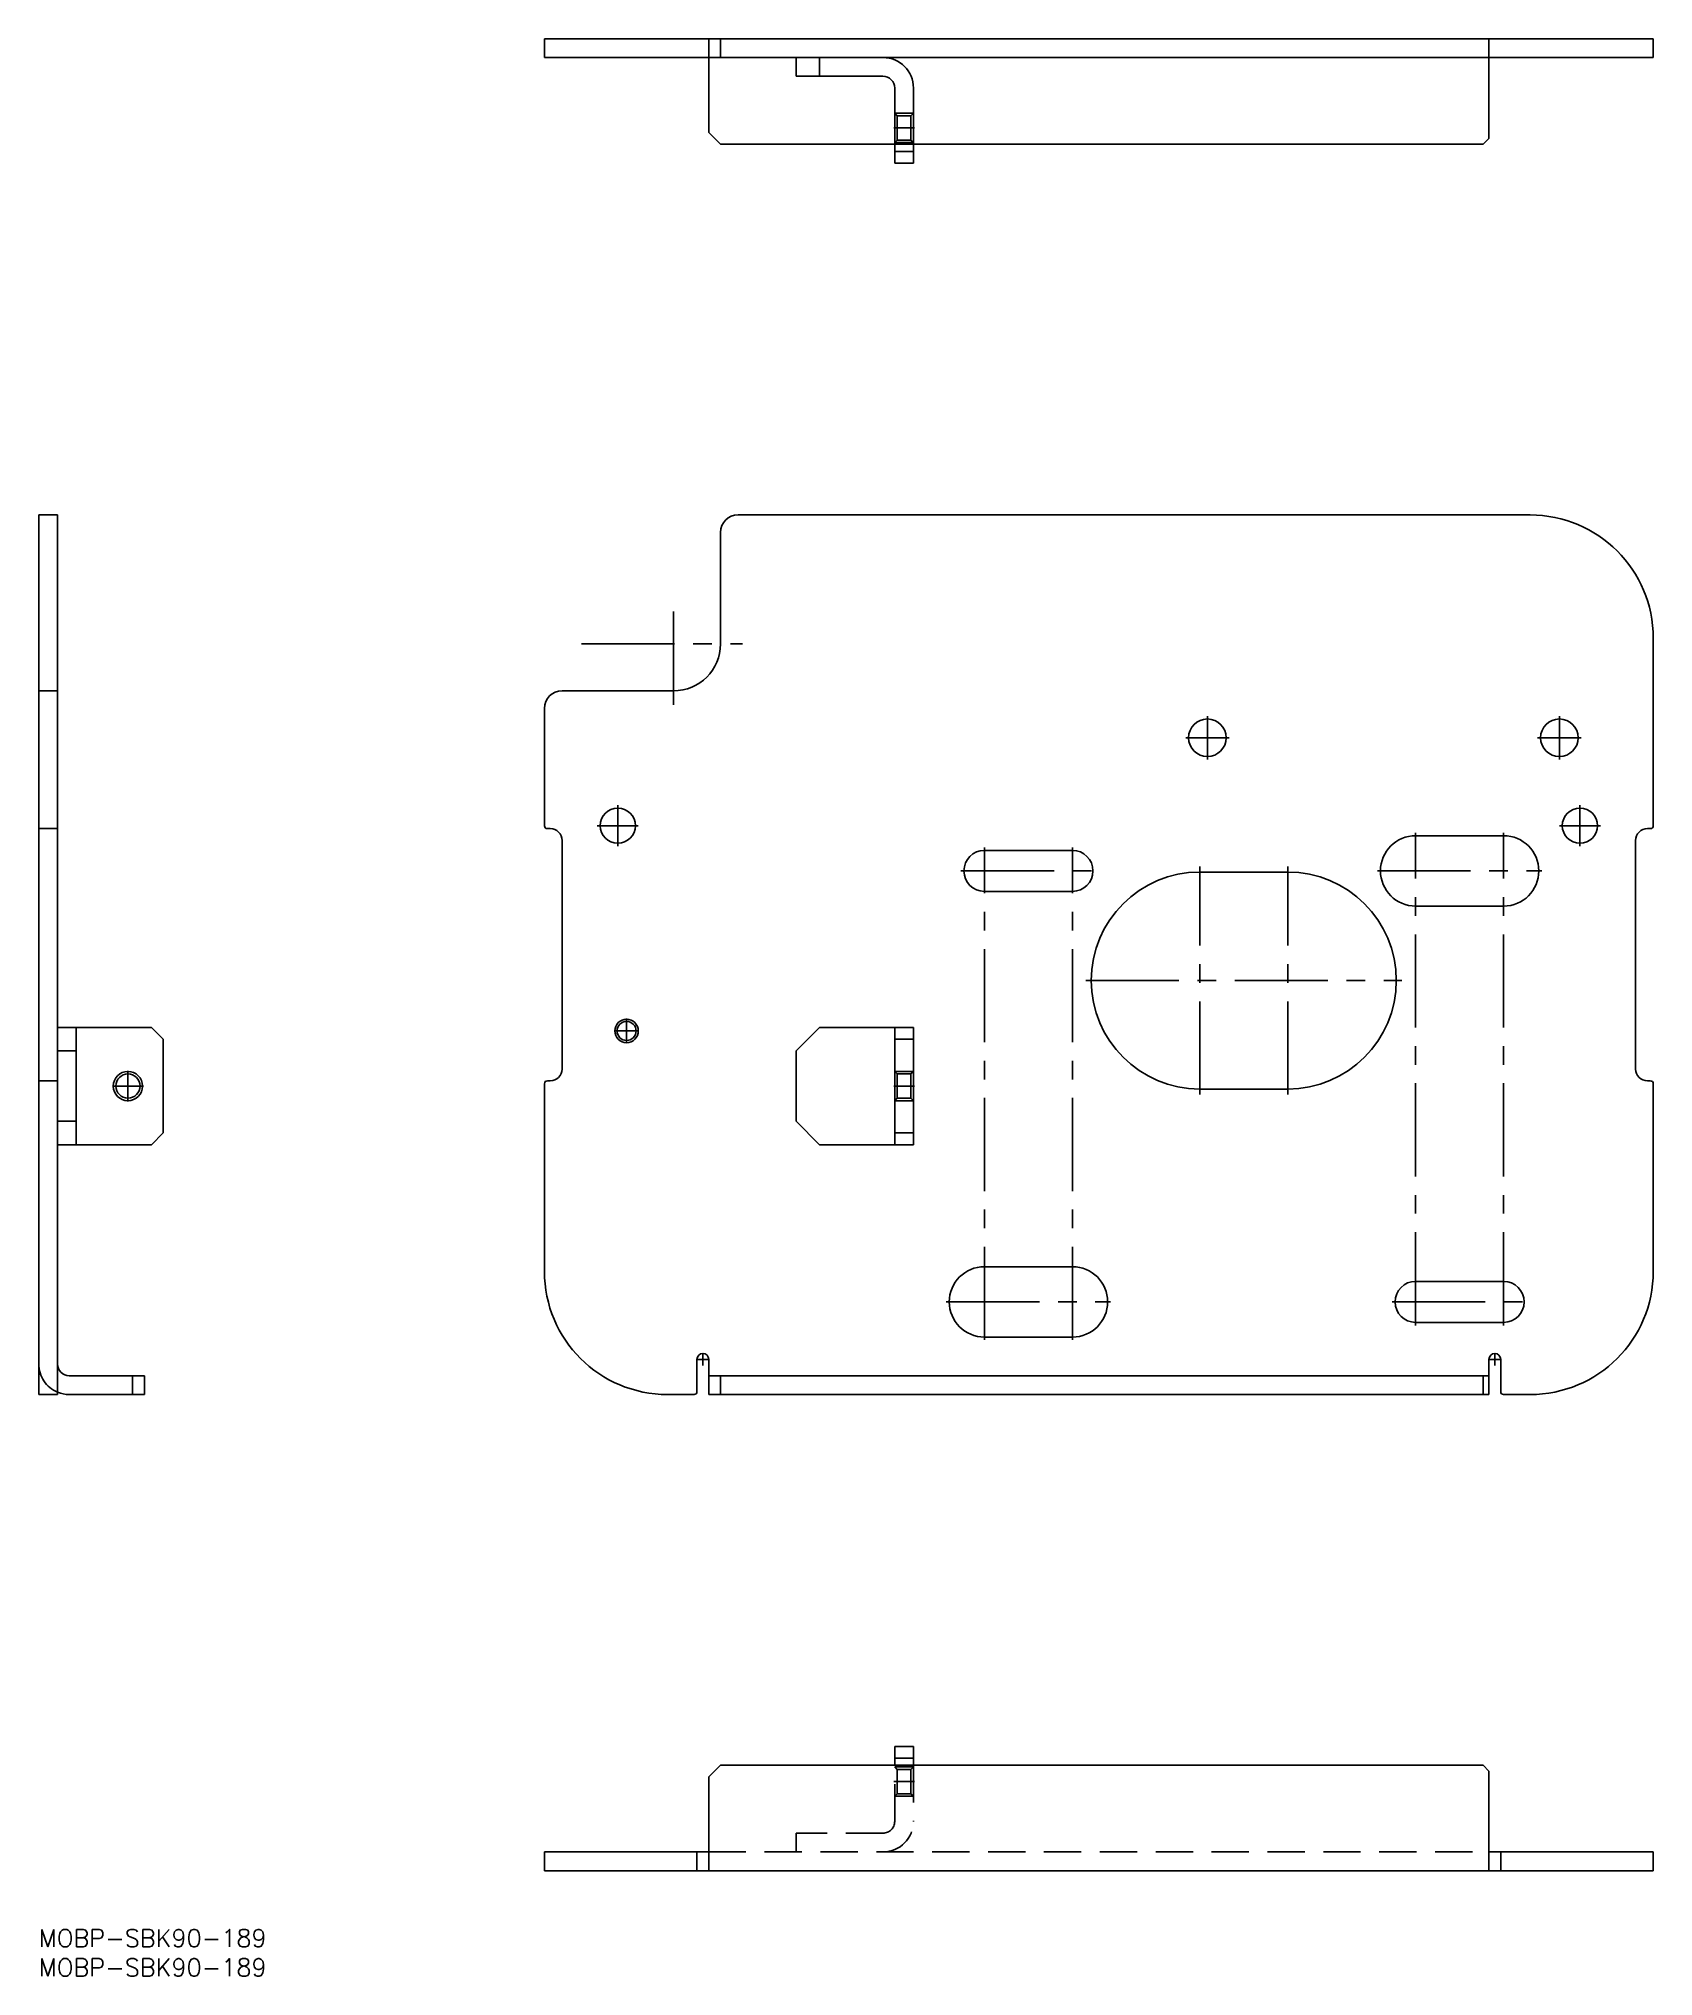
# Model space of a CAD drawing. Extents: x 0 to 275, y -8 to 322.
import ezdxf

# ---------------------------------------------------------------- set-up
doc = ezdxf.new("R2010")
doc.units = 0
doc.header["$LTSCALE"] = 0.5
doc.linetypes.add('CENTER', pattern=[50.8, 31.75, -6.35, 6.35, -6.35])
doc.linetypes.add('DASHED', pattern=[19.05, 12.7, -6.35])
for name, color, linetype in [('MSM_CENTER', 1, 'CENTER'), ('MSM_CONTINUOUS', 7, 'CONTINUOUS'), ('MSM_DASHED', 4, 'DASHED'), ('MSM_NARROW', 5, 'CONTINUOUS'), ('MSM_PART_NUMBER', 7, 'CONTINUOUS')]:
    doc.layers.add(name, color=color, linetype=linetype)
doc.styles.get("Standard").update_dxf_attribs({"font": 'txt.shx', "height": 3, "bigfont": 'bigfont.shx'})

msp = doc.modelspace()

# ---------------------------------------------------------------- linework, layer by layer
at = {"layer": 'MSM_CENTER'}
for p, q in [((145.74, 307.2), (149.26, 307.2)), ((108.2, 208.84), (108.2, 227.735)), ((92.488, 219.2), (119.939, 219.2)), ((199.2, 199.5), (199.2, 206.9)), ((259.2, 199.5), (259.2, 206.9)), ((195.5, 203.2), (202.9, 203.2)), ((255.5, 203.2), (262.9, 203.2)), ((98.7, 184.7), (98.7, 191.7)), ((262.7, 184.7), (262.7, 191.7)), ((95.2, 188.2), (102.2, 188.2)), ((234.7, 103), (234.7, 187)), ((249.7, 103), (249.7, 187)), ((259.2, 188.2), (266.2, 188.2)), ((161.2, 100.5), (161.2, 184.5)), ((176.2, 100.5), (176.2, 184.5)), ((157.2, 180.5), (180.2, 180.5)), ((197.9, 142.375), (197.9, 181.225)), ((212.9, 142.375), (212.9, 181.225)), ((228.2, 180.5), (256.2, 180.5)), ((178.475, 161.8), (232.325, 161.8)), ((100.2, 151.1), (100.2, 155.3)), ((98.1, 153.2), (102.3, 153.2)), ((15.2, 141.175), (15.2, 146.425)), ((12.575, 143.8), (17.825, 143.8)), ((145.74, 143.8), (149.26, 143.8)), ((154.7, 107), (182.7, 107)), ((230.7, 107), (253.7, 107)), ((112.15, 97.2), (114.25, 97.2)), ((113.2, 96.15), (113.2, 98.25)), ((247.15, 97.2), (249.25, 97.2)), ((248.2, 96.15), (248.2, 98.25)), ((145.74, 25.2), (149.26, 25.2))]:
    msp.add_line(p, q, dxfattribs=at)
at = {"layer": 'MSM_CONTINUOUS'}
for p, q in [((86.2, 322.4), (86.2, 319.2)), ((275.2, 322.4), (86.2, 322.4)), ((116.2, 322.4), (116.2, 319.2)), ((275.2, 322.4), (275.2, 319.2)), ((275.2, 319.2), (86.2, 319.2)), ((114.2, 319.2), (114.2, 306.4)), ((129.1, 316), (129.1, 319.2)), ((133.1, 319.2), (133.1, 316)), ((247.2, 319.2), (247.2, 305.4)), ((129.1, 316), (143.9, 316)), ((145.9, 314), (145.9, 301.2)), ((149.1, 301.2), (149.1, 314)), ((116.2, 304.4), (114.2, 306.4)), ((116.2, 304.4), (145.9, 304.4)), ((149.1, 304.4), (246.2, 304.4)), ((247.2, 305.4), (246.2, 304.4)), ((145.9, 303.2), (149.1, 303.2)), ((145.9, 301.2), (149.1, 301.2)), ((0, 241.2), (3.2, 241.2)), ((0, 241.2), (0, 91.2)), ((3.2, 241.2), (3.2, 91.2)), ((254.2, 241.2), (119.2, 241.2)), ((116.2, 238.2), (116.2, 219.2)), ((275.2, 188.2), (275.2, 220.2)), ((0, 211.2), (3.2, 211.2)), ((86.2, 208.2), (86.2, 188.2)), ((108.2, 211.2), (89.2, 211.2)), ((0, 187.7), (3.2, 187.7)), ((86.7, 187.7), (87.2, 187.7)), ((89.2, 185.7), (89.2, 146.7)), ((249.7, 186.5), (234.7, 186.5)), ((272.2, 146.7), (272.2, 185.7)), ((274.2, 187.7), (274.7, 187.7)), ((176.2, 184), (161.2, 184)), ((212.9, 180.3), (197.9, 180.3)), ((161.2, 177), (176.2, 177)), ((234.7, 174.5), (249.7, 174.5)), ((3.2, 153.8), (19.2, 153.8)), ((6.4, 133.8), (6.4, 153.8)), ((21.2, 151.8), (19.2, 153.8)), ((129.1, 149.8), (133.1, 153.8)), ((133.1, 153.8), (149.1, 153.8)), ((145.9, 133.8), (145.9, 153.8)), ((149.1, 133.8), (149.1, 153.8)), ((6.4, 149.8), (3.2, 149.8)), ((21.2, 135.8), (21.2, 151.8)), ((129.1, 137.8), (129.1, 149.8)), ((145.9, 151.8), (149.1, 151.8)), ((0, 144.7), (3.2, 144.7)), ((86.2, 144.2), (86.2, 112.2)), ((87.2, 144.7), (86.7, 144.7)), ((197.9, 143.3), (212.9, 143.3)), ((274.7, 144.7), (274.2, 144.7)), ((275.2, 112.2), (275.2, 144.2)), ((3.2, 137.8), (6.4, 137.8)), ((19.2, 133.8), (21.2, 135.8)), ((133.1, 133.8), (129.1, 137.8)), ((145.9, 135.8), (149.1, 135.8)), ((3.2, 133.8), (19.2, 133.8)), ((133.1, 133.8), (149.1, 133.8)), ((176.2, 113), (161.2, 113)), ((249.7, 110.5), (234.7, 110.5)), ((234.7, 103.5), (249.7, 103.5)), ((161.2, 101), (176.2, 101)), ((112.2, 91.7), (112.2, 97.2)), ((114.2, 97.2), (114.2, 91.2)), ((247.2, 97.2), (247.2, 91.2)), ((249.2, 97.2), (249.2, 91.7)), ((18, 94.4), (5.2, 94.4)), ((16, 94.4), (16, 91.2)), ((18, 94.4), (18, 91.2)), ((247.2, 94.4), (114.2, 94.4)), ((116.2, 94.4), (116.2, 91.2)), ((246.2, 94.4), (246.2, 91.2)), ((0, 91.2), (3.2, 91.2)), ((18, 91.2), (5.2, 91.2)), ((107.2, 91.2), (111.7, 91.2)), ((247.2, 91.2), (114.2, 91.2)), ((249.7, 91.2), (254.2, 91.2)), ((145.9, 28), (145.9, 31.2)), ((145.9, 31.2), (149.1, 31.2)), ((149.1, 28), (149.1, 31.2)), ((116.2, 28), (114.2, 26)), ((116.2, 28), (246.2, 28)), ((145.9, 29.2), (149.1, 29.2)), ((247.2, 27), (246.2, 28)), ((247.2, 27), (247.2, 10)), ((114.2, 26), (114.2, 10)), ((86.2, 13.2), (114.2, 13.2)), ((86.2, 10), (86.2, 13.2)), ((86.2, 10), (275.2, 10)), ((112.2, 10), (112.2, 13.2)), ((247.2, 13.2), (275.2, 13.2)), ((249.2, 10), (249.2, 13.2)), ((275.2, 10), (275.2, 13.2))]:
    msp.add_line(p, q, dxfattribs=at)
for centre, radius in [((199.2, 203.2), 3.2), ((259.2, 203.2), 3.2), ((98.7, 188.2), 3), ((262.7, 188.2), 3), ((100.2, 153.2), 1.621), ((15.2, 143.8), 2.067)]:
    msp.add_circle(centre, radius, dxfattribs=at)
for centre, radius, start, end in [((143.9, 314), 5.2, 0, 90), ((143.9, 314), 2, 0, 90), ((119.2, 238.2), 3, 90, 180), ((254.2, 220.2), 21, 0, 90), ((108.2, 219.2), 8, 270, 0), ((89.2, 208.2), 3, 90, 180), ((86.7, 188.2), 0.5, 180, 270), ((87.2, 185.7), 2, 0, 90), ((234.7, 180.5), 6, 90, 270), ((249.7, 180.5), 6, 270, 90), ((274.2, 185.7), 2, 90, 180), ((274.7, 188.2), 0.5, 270, 0), ((161.2, 180.5), 3.5, 90, 270), ((176.2, 180.5), 3.5, 270, 90), ((197.9, 161.8), 18.5, 90, 270), ((212.9, 161.8), 18.5, 270, 90), ((87.2, 146.7), 2, 270, 0), ((274.2, 146.7), 2, 180, 270), ((86.7, 144.2), 0.5, 90, 180), ((274.7, 144.2), 0.5, 0, 90), ((161.2, 107), 6, 90, 270), ((176.2, 107), 6, 270, 90), ((107.2, 112.2), 21, 180, 270), ((234.7, 107), 3.5, 90, 270), ((249.7, 107), 3.5, 270, 90), ((254.2, 112.2), 21, 270, 0), ((5.2, 96.4), 2, 180, 270), ((113.2, 97.2), 1, 0, 180), ((248.2, 97.2), 1, 0, 180), ((5.2, 96.4), 5.2, 247.38014, 270), ((111.7, 91.7), 0.5, 270, 0), ((249.7, 91.7), 0.5, 180, 270)]:
    msp.add_arc(centre, radius, start, end, dxfattribs=at)
at = {"layer": 'MSM_DASHED'}
for p, q in [((114.2, 322.4), (114.2, 319.2)), ((247.2, 322.4), (247.2, 319.2)), ((146.333, 309.267), (145.9, 309.7)), ((149.1, 309.7), (145.9, 309.7)), ((148.667, 309.267), (146.333, 309.267)), ((146.333, 309.267), (146.333, 305.133)), ((149.1, 309.7), (148.667, 309.267)), ((148.667, 309.267), (148.667, 305.133)), ((145.9, 304.7), (146.333, 305.133)), ((149.1, 304.7), (145.9, 304.7)), ((145.9, 304.4), (149.1, 304.4)), ((146.333, 305.133), (148.667, 305.133)), ((148.667, 305.133), (149.1, 304.7)), ((146.333, 145.867), (145.9, 146.3)), ((149.1, 146.3), (145.9, 146.3)), ((148.667, 145.867), (146.333, 145.867)), ((146.333, 145.867), (146.333, 141.733)), ((149.1, 146.3), (148.667, 145.867)), ((148.667, 145.867), (148.667, 141.733)), ((145.9, 141.3), (146.333, 141.733)), ((149.1, 141.3), (145.9, 141.3)), ((146.333, 141.733), (148.667, 141.733)), ((148.667, 141.733), (149.1, 141.3)), ((145.9, 18.4), (145.9, 28)), ((146.333, 27.267), (145.9, 27.7)), ((149.1, 27.7), (145.9, 27.7)), ((148.667, 27.267), (146.333, 27.267)), ((146.333, 27.267), (146.333, 23.133)), ((149.1, 27.7), (148.667, 27.267)), ((148.667, 27.267), (148.667, 23.133)), ((149.1, 28), (149.1, 18.4)), ((145.9, 22.7), (146.333, 23.133)), ((146.333, 23.133), (148.667, 23.133)), ((148.667, 23.133), (149.1, 22.7)), ((149.1, 22.7), (145.9, 22.7)), ((143.9, 16.4), (129.1, 16.4)), ((129.1, 13.2), (129.1, 16.4)), ((114.2, 13.2), (247.2, 13.2))]:
    msp.add_line(p, q, dxfattribs=at)
for centre, radius, start, end in [((5.2, 96.4), 5.2, 180, 247.38014), ((143.9, 18.4), 2, 270, 0), ((143.9, 18.4), 5.2, 270, 0)]:
    msp.add_arc(centre, radius, start, end, dxfattribs=at)
at = {"layer": 'MSM_NARROW'}
for centre, radius in [((100.2, 153.2), 2), ((15.2, 143.8), 2.5)]:
    msp.add_circle(centre, radius, dxfattribs=at)

# ---------------------------------------------------------------- texts
at = {"layer": 'MSM_PART_NUMBER'}
for p in [(0, -3), (0, -8)]:
    msp.add_text('MOBP-SBK90-189', height=3, dxfattribs=at).set_placement(p)

doc.saveas('drawing.dxf')
